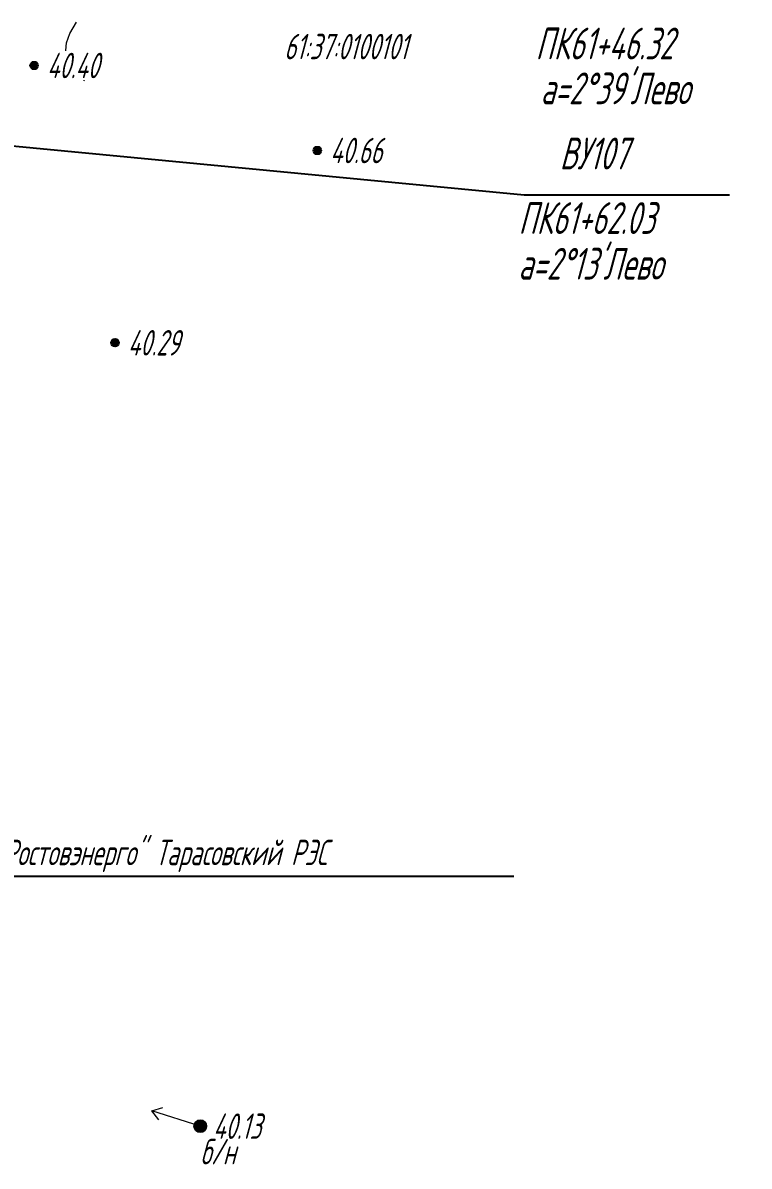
# Model space of a CAD drawing. Extents: x 2208637 to 2213412, y 575334 to 577367.
# Drawn here: x 2211204.17 to 2211232.7, y 576671.76 to 576716.71 of the extents above; entities that cross this region are included whole.
import ezdxf
from ezdxf.enums import TextEntityAlignment as Align

# ---------------------------------------------------------------- set-up
doc = ezdxf.new("R2010")
doc.units = 0
doc.header["$LTSCALE"] = 0.5
doc.layers.get('0').update_dxf_attribs({"lineweight": 25})
for name, color, linetype, lineweight in [('ИИ_ГОРИЗОНТАЛИ_ОСН', 32, 'Continuous', 15), ('ИИ_ГРАНИЦЫ_ЗЕМЛЕПОЛЬЗОВАТЕЛЕЙ', 7, 'Continuous', 25), ('ИИ_ЛЭП_НН', 7, 'Continuous', 25), ('ИИ_ОТМЕТКИ', 7, 'Continuous', 25), ('ИИ_ТРАССЫ_КЛС', 5, 'Continuous', 40)]:
    doc.layers.add(name, color=color, linetype=linetype, lineweight=lineweight)
doc.styles.add('BM431', font='', dxfattribs={"height": 1})
doc.styles.add('D431', font='', dxfattribs={"height": 1})
doc.styles.add('GOST 2.304', font='cs_gost2304.shx', dxfattribs={"width": 0.8, "oblique": 15})
doc.styles.get('BM431').set_extended_font_data('bm431', italic=True)
doc.styles.get('D431').set_extended_font_data('D431', italic=True)

# ---------------------------------------------------------------- blocks, each defined once
blk = doc.blocks.new('Лист 024_УС_ПК2+00-ПК8+57.26|Для согласований 3 лист|Ситуация лист3|2000_115_5')
at = {"color": 0, "linetype": 'Continuous', "lineweight": -2}
for points in [[(0, 0), (4, 0)], [(3.25, 0.5), (4, 0), (3.25, -0.5)]]:
    blk.add_lwpolyline(points, dxfattribs=at)
blk = doc.blocks.new('*U57')
at = {"linetype": 'Continuous', "lineweight": -2, "true_color": 0xffffff}
h = blk.add_hatch(color=7, dxfattribs=at)
h.dxf.hatch_style = 1
edge = h.paths.add_edge_path()
edge.add_arc((0, 0), 0.5, 0, 360)
at = {"linetype": 'Continuous', "lineweight": -2}
h = blk.add_hatch(color=0, dxfattribs=at)
edge = h.paths.add_edge_path()
edge.add_arc((0, 0), 0.1, 0, 360)
at = {"color": 0, "linetype": 'Continuous', "lineweight": -2}
for radius in [0.5, 0.1]:
    blk.add_circle((0, 0), radius, dxfattribs=at)
for tag, p, style in [('Номер', (0, -3), 'D431'), ('Тип', (0, -5.5), 'D431'), ('Высота', (0, -8), 'D431'), ('Пояснительная_надпись', (0, -10.5), 'BM431')]:
    blk.add_attdef(tag, p, '', height=2, dxfattribs=dict(at, style=style))
blk = doc.blocks.new('500_330_1')
at = {"linetype": 'Continuous', "lineweight": -2}
h = blk.add_hatch(color=0, dxfattribs=at)
h.dxf.hatch_style = 1
edge = h.paths.add_edge_path()
edge.add_arc((0, 0), 0.3, 0, 360)
at = {"color": 0, "linetype": 'Continuous', "lineweight": -2}
blk.add_circle((0, 0), 0.3, dxfattribs=at)
at = {"color": 0, "linetype": 'Continuous', "lineweight": -2, "style": 'GOST 2.304', "flags": 1}
for tag, p in [('Номер', (-1, -1)), ('Номер_рабочей_станции', (-1, -3.5))]:
    blk.add_attdef(tag, text='', height=2, dxfattribs=at).set_placement(p, align=Align.RIGHT)
at = {"color": 0, "linetype": 'Continuous', "lineweight": -2, "style": 'GOST 2.304'}
blk.add_attdef('Высота', (1, -1), '', height=2, dxfattribs=at)
at = {"color": 0, "linetype": 'Continuous', "lineweight": -2, "style": 'GOST 2.304', "flags": 1}
blk.add_attdef('Код', (0, -3.5), '', height=2, dxfattribs=at)
blk = doc.blocks.new('BCB7BAE39EFCF49D8B70EAD3D3A6B80')
at = {"color": 0, "lineweight": -2, "flags": 1}
for tag in ['Тип объекта', 'Кадастровый номер, обозначение, учетный номер объекта']:
    blk.add_attdef(tag, (0, 0), '', height=0.2, dxfattribs=at)

msp = doc.modelspace()

# ---------------------------------------------------------------- linework, layer by layer
at = {"layer": 'ИИ_ГОРИЗОНТАЛИ_ОСН', "elevation": 40.5, "flags": 128}
msp.add_lwpolyline([(2211206.585, 576714.426), (2211206.303, 576714.715), (2211206.016, 576715.062), (2211205.914, 576715.229), (2211205.891, 576715.293), (2211205.855, 576715.617), (2211205.887, 576715.915), (2211206.016, 576716.287), (2211206.278, 576716.732)], dxfattribs=at)
at = {"layer": 'ИИ_ЛЭП_НН', "color": 7, "elevation": 40.49, "flags": 128}
msp.add_lwpolyline([(2211184.804, 576681.692), (2211190.962, 576683.158), (2211223.458, 576683.158)], dxfattribs=at)
at = {"layer": 'ИИ_ТРАССЫ_КЛС', "lineweight": 25, "flags": 128}
msp.add_lwpolyline([(2211148.193, 576717.191), (2211223.868, 576709.945), (2211231.931, 576709.945)], dxfattribs=at)

# ---------------------------------------------------------------- block references
at = {"layer": 'ИИ_ЛЭП_НН', "lineweight": 20, "ltscale": 0.5, "xscale": 0.4999999999999998, "yscale": 0.4999999999999998, "zscale": 0.4999999999999998, "rotation": 162.3881506480841}
msp.add_blockref('Лист 024_УС_ПК2+00-ПК8+57.26|Для согласований 3 лист|Ситуация лист3|2000_115_5', (2211211.136, 576673.333), dxfattribs=at)

# ---------------------------------------------------------------- wipeouts: each hides what was drawn before it
at = {"lineweight": 0}
for points, layer in [([(2211190.871, 576683.522), (2211223.499, 576683.522), (2211223.499, 576684.714), (2211190.871, 576684.714)], 'ИИ_ЛЭП_НН'), ([(2211208.404, 576703.559), (2211211.205, 576703.559), (2211211.205, 576704.776), (2211208.404, 576704.776)], 'ИИ_ОТМЕТКИ'), ([(2211211.753, 576672.763), (2211214.374, 576672.763), (2211214.374, 576673.903), (2211211.753, 576673.903)], 'ИИ_ОТМЕТКИ'), ([(2211223.701, 576706.523), (2211231.601, 576706.523), (2211231.601, 576708.045), (2211223.701, 576708.045)], 'ИИ_ТРАССЫ_КЛС')]:
    msp.add_wipeout(points, dxfattribs=at).dxf.layer = layer

# ---------------------------------------------------------------- next in the draw order: block references
at = {"layer": 'ИИ_ОТМЕТКИ'}
ref = msp.add_blockref('500_330_1', (2211207.787, 576704.129, 40.291), dxfattribs=dict(at, xscale=0.5, yscale=0.5, zscale=0.5))
ref.add_attrib('Высота', '40.29', (2211208.287, 576703.629), dxfattribs={"layer": '0', "color": 0, "linetype": 'Continuous', "lineweight": -2, "height": 1, "style": 'GOST 2.304', "oblique": 15, "width": 0.8})

# ---------------------------------------------------------------- next in the draw order: texts
at = {"layer": 'ИИ_ЛЭП_НН', "color": 7, "style": 'GOST 2.304', "oblique": 15, "width": 0.8}
msp.add_text('Филиал ПАО "Россети Юг" - "Ростовэнерго" Тарасовский РЭС', height=1, dxfattribs=at).set_placement((2211190.741, 576683.592))

# ---------------------------------------------------------------- next in the draw order: wipeouts: each hides what was drawn before it
at = {"lineweight": 0}
for points, layer in [([(2211214.481, 576715.204), (2211221.049, 576715.204), (2211221.049, 576716.401), (2211214.481, 576716.401)], 'ИИ_ГРАНИЦЫ_ЗЕМЛЕПОЛЬЗОВАТЕЛЕЙ'), ([(2211211.193, 576671.763), (2211213.033, 576671.763), (2211213.033, 576672.903), (2211211.193, 576672.903)], 'ИИ_ЛЭП_НН'), ([(2211205.227, 576714.46), (2211208.088, 576714.46), (2211208.088, 576715.6), (2211205.227, 576715.6)], 'ИИ_ОТМЕТКИ'), ([(2211216.352, 576711.118), (2211219.073, 576711.118), (2211219.073, 576712.316), (2211216.352, 576712.316)], 'ИИ_ОТМЕТКИ'), ([(2211224.371, 576715.181), (2211231.76, 576715.181), (2211231.76, 576716.703), (2211224.371, 576716.703)], 'ИИ_ТРАССЫ_КЛС'), ([(2211224.575, 576713.418), (2211232.7, 576713.418), (2211232.7, 576714.94), (2211224.575, 576714.94)], 'ИИ_ТРАССЫ_КЛС'), ([(2211225.321, 576710.858), (2211229.281, 576710.858), (2211229.281, 576712.283), (2211225.321, 576712.283)], 'ИИ_ТРАССЫ_КЛС'), ([(2211223.7, 576708.32), (2211230.985, 576708.32), (2211230.985, 576709.842), (2211223.7, 576709.842)], 'ИИ_ТРАССЫ_КЛС')]:
    msp.add_wipeout(points, dxfattribs=at).dxf.layer = layer

# ---------------------------------------------------------------- next in the draw order: block references
at = {"layer": 'ИИ_ГРАНИЦЫ_ЗЕМЛЕПОЛЬЗОВАТЕЛЕЙ'}
ref = msp.add_blockref('BCB7BAE39EFCF49D8B70EAD3D3A6B80', (0, 0), dxfattribs=at)
ref.add_attrib('Кадастровый номер, обозначение, учетный номер объекта', '61:37:0100101', (2211214.431, 576715.274), dxfattribs={"layer": '0', "color": 0, "lineweight": -2, "height": 1, "style": 'GOST 2.304', "oblique": 15, "width": 0.8})
at = {"layer": 'ИИ_ЛЭП_НН', "lineweight": 20, "ltscale": 0.5}
ref = msp.add_blockref('*U57', (2211211.136, 576673.333), dxfattribs=dict(at, xscale=0.5, yscale=0.5, zscale=0.5))
ref.add_attrib('Номер', 'б/н', (2211211.136, 576671.833), dxfattribs={"layer": '0', "color": 0, "linetype": 'Continuous', "lineweight": -2, "height": 1, "style": 'GOST 2.304', "oblique": 15, "width": 0.8})
at = {"layer": 'ИИ_ОТМЕТКИ'}
ref = msp.add_blockref('500_330_1', (2211204.61, 576715.03, 40.4), dxfattribs=dict(at, xscale=0.5, yscale=0.5, zscale=0.5))
ref.add_attrib('Высота', '40.40', (2211205.11, 576714.53, 40.4), dxfattribs={"layer": '0', "color": 0, "linetype": 'Continuous', "lineweight": -2, "height": 1, "style": 'GOST 2.304', "oblique": 15, "width": 0.8})
ref = msp.add_blockref('500_330_1', (2211215.735, 576711.688, 40.662), dxfattribs=dict(at, xscale=0.5, yscale=0.5, zscale=0.5))
ref.add_attrib('Высота', '40.66', (2211216.235, 576711.188), dxfattribs={"layer": '0', "color": 0, "linetype": 'Continuous', "lineweight": -2, "height": 1, "style": 'GOST 2.304', "oblique": 15, "width": 0.8})
ref = msp.add_blockref('500_330_1', (2211211.136, 576673.333, 40.13), dxfattribs=dict(at, xscale=0.5, yscale=0.5, zscale=0.5))
ref.add_attrib('Высота', '40.13', (2211211.636, 576672.833, -26.753), dxfattribs={"layer": '0', "color": 0, "linetype": 'Continuous', "lineweight": -2, "height": 1, "style": 'GOST 2.304', "oblique": 15, "width": 0.8})

# ---------------------------------------------------------------- next in the draw order: texts
at = {"layer": 'ИИ_ТРАССЫ_КЛС', "lineweight": 25, "style": 'GOST 2.304', "oblique": 15, "width": 0.8}
for s, p in [('ПК61+46.32', (2211224.308, 576715.269)), ("а=2°39'Лево", (2211224.503, 576713.505)), ('ВУ107', (2211225.258, 576710.945)), ('ПК61+62.03', (2211223.638, 576708.407)), ("а=2°13'Лево", (2211223.629, 576706.611))]:
    msp.add_text(s, height=1.25, dxfattribs=at).set_placement(p)

doc.saveas('drawing.dxf')
